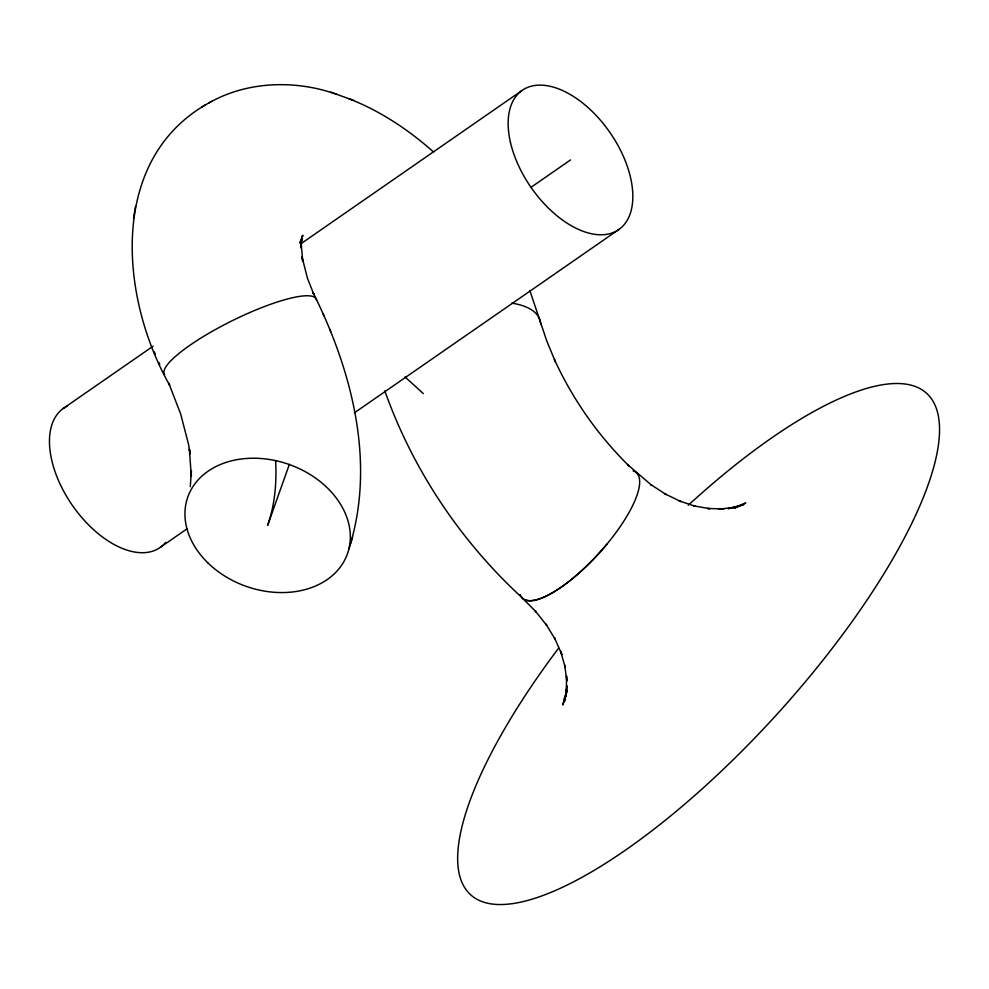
<?xml version="1.0" encoding="UTF-8"?>
<svg xmlns="http://www.w3.org/2000/svg" width="989" height="989" viewBox="0 0 989 989"><rect width="100%" height="100%" fill="white"/><g stroke="black" fill="none" stroke-linecap="round" stroke-linejoin="round"><path stroke-width="1.48" d="M190.296 486.724L191.372 470.579L191.285 476.204L189.369 449.167L190.123 453.864L188.479 444.098L180.653 413.934L168.748 383.151L169.626 385.191C120.967 299.531 107.566 162.839 204.921 105.18M133.527 218.309L135.53 206.355M348.894 548.982C376.228 463.458 352.022 370.529 313.068 292.645L313.946 294.66L307.443 278.218L301.979 256.769L302.708 261.281L301.101 242.367L301.002 248.016L302.139 235.938L301.101 242.107L302.869 235.258L300.372 242.033M566.116 694.179L564.422 701.621L567.006 685.896L566.277 692.102L566.61 676.08L566.746 681.112L564.719 665.016L565.078 667.081L560.676 651.281L561.876 654.594L554.409 637.596L555.064 639.067L545.928 624.096L546.707 625.332L535.247 610.905L536.149 611.931L522.39 598.085M566.499 692.881L567.266 690.297L562.667 705.009L565.869 696.046M350.662 543.282L352.603 537.163M289.381 464.323L267.636 525.394A254.148 144.184 55.3 0 0 275.622 460.775M564.014 698.939L566.425 693.858M299.951 243.096L302.004 239.128L299.877 242.503M63.16 408.531L153.122 346.175M301.385 243.418L521.858 90.592M531.229 187.168L570.505 159.946M160.453 547.251L187.057 528.806M354.322 412.87L619.151 229.3M735.124 507.876L738.424 505.849L734.481 508.21M208.877 102.918C247.287 81.098 295.068 79.689 336.26 94.153M202.176 106.775L211.609 101.335M737.534 506.875L745.805 502.944L734.506 507.691M735.779 507.196L743.592 504.6L728.188 508.68L734.629 507.345L718.669 509.199L723.849 508.952L707.58 508.47L709.694 508.692L693.499 505.812L695.267 506.22L679.233 500.941L680.741 501.522L664.942 493.845L666.215 494.574L650.737 484.536L651.8 485.401L627.533 464.521L629.202 466.14C598.085 435.519 572.606 399.197 554.409 359.514L555.274 361.517L546.781 340.982L529.807 290.42M348.783 98.677C380.122 110.793 408.544 129.782 433.602 152.022M330.697 92.175L353.901 100.495M405.033 376.957L423.28 393.548M523.441 598.938C461.27 542.219 412.932 470.22 384.82 390.84M154.309 351.911L155.322 354.247M323.069 313.76L323.959 315.8M329.671 329.127L330.709 331.525M158.895 362.431L159.773 364.447M165.608 542.429A84.72 48.065 55.3 0 1 73.903 507.53A84.72 48.065 55.3 0 1 67.301 406.071M633.059 470.925A84.72 26.32 -47.8 0 1 598.518 553.803A84.72 26.32 -47.8 0 1 520.189 594.562M607.11 543.95A84.72 26.344 -47.7 0 1 525.95 600.138M164.631 374.596A84.72 17.715 -26.3 0 1 233.268 320.201A84.72 17.715 -26.3 0 1 316.554 300.124M511.82 303.141A84.72 35.901 -15.9 0 1 540.624 324.256M688.295 505.206A338.881 105.254 -47.7 0 1 929.685 480.295A338.881 105.254 -47.7 0 1 559.008 888.888A338.881 105.254 -47.7 0 1 558.649 648.104M510.411 142.206A84.72 48.065 55.3 0 0 615.01 231.76A84.72 48.065 55.3 0 0 586.106 105.872A84.72 48.065 55.3 0 0 510.411 142.206M207.591 562.593A84.72 64.619 19.6 0 0 346.904 555.249A84.72 64.619 19.6 0 0 248.4 458.352A84.72 64.619 19.6 0 0 207.591 562.593"/></g></svg>
